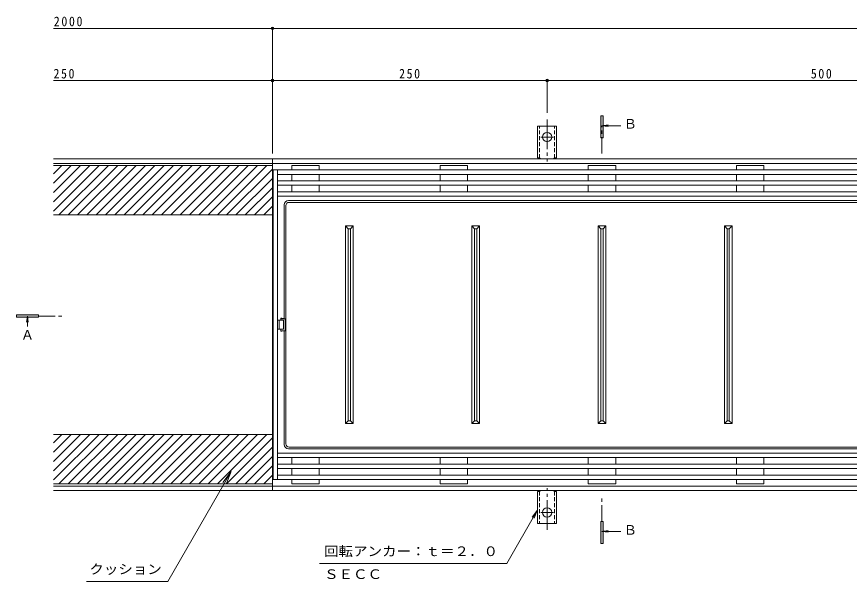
# Model space of a CAD drawing. Units: millimetres at full size, sheet at 1:3. Extents: x -1121 to 1153, y -824 to 816.
# Drawn here: x -1121 to -363, y -51 to 464 of the extents above; entities that cross this region are included whole.
import ezdxf
from ezdxf.enums import TextEntityAlignment as Align

# ---------------------------------------------------------------- set-up
doc = ezdxf.new("R2010")
doc.units = ezdxf.units.MM
doc.header["$LTSCALE"] = 3
doc.header["$PDMODE"] = 32
doc.header["$PDSIZE"] = 2.4
for name, pattern in [('CHAIN1', [8, 5, -1, 1, -1]), ('CHAIN2', [12, 9, -1, 1, -1]), ('DASHED1', [1.8, 1.2, -0.6])]:
    doc.linetypes.add(name, pattern=pattern)
for name, color, linetype, lineweight in [('0-1_躯体', 2, 'Continuous', 9), ('0-2_仕上', 3, 'Continuous', 9), ('0-4_その他', 7, 'Continuous', 9), ('0-5_寸法', 7, 'Continuous', 9)]:
    doc.layers.add(name, color=color, linetype=linetype, lineweight=lineweight)
doc.styles.add('ＭＳ ゴシック', font='')
doc.styles.get('ＭＳ ゴシック').set_extended_font_data('MS Gothic')

msp = doc.modelspace()

# ---------------------------------------------------------------- linework, layer by layer
at = {"layer": '0-1_躯体'}
for p, q in [((-646.93, 335.24), (-646.93, 364.24)), ((-638.18, 364.24), (-646.93, 364.24)), ((-638.18, 364.24), (-629.43, 364.24)), ((-629.43, 335.24), (-629.43, 364.24)), ((-888.18, 334.24), (-1087.68, 334.24)), ((-88.68, 334.24), (-888.18, 334.24)), ((-888.18, 334.24), (-888.18, 32.24)), ((-646.93, 335.24), (-645.68, 335.24)), ((-629.43, 335.24), (-630.68, 335.24)), ((-888.18, 330.24), (-1087.68, 330.24)), ((-888.18, 328.24), (-1087.68, 328.24)), ((-1087.68, 286.774), (-1046.214, 328.24)), ((-1087.68, 295.259), (-1054.699, 328.24)), ((-1087.68, 303.744), (-1063.184, 328.24)), ((-1087.68, 312.23), (-1071.67, 328.24)), ((-1087.68, 320.715), (-1080.155, 328.24)), ((-1082.728, 283.24), (-1037.728, 328.24)), ((-1074.243, 283.24), (-1029.243, 328.24)), ((-1065.758, 283.24), (-1020.758, 328.24)), ((-1057.273, 283.24), (-1012.273, 328.24)), ((-1048.787, 283.24), (-1003.787, 328.24)), ((-1040.302, 283.24), (-995.302, 328.24)), ((-1031.817, 283.24), (-986.817, 328.24)), ((-1023.331, 283.24), (-978.331, 328.24)), ((-1014.846, 283.24), (-969.846, 328.24)), ((-1006.361, 283.24), (-961.361, 328.24)), ((-997.876, 283.24), (-952.876, 328.24)), ((-989.39, 283.24), (-944.39, 328.24)), ((-980.905, 283.24), (-935.905, 328.24)), ((-972.42, 283.24), (-927.42, 328.24)), ((-963.934, 283.24), (-918.934, 328.24)), ((-955.449, 283.24), (-910.449, 328.24)), ((-946.964, 283.24), (-901.964, 328.24)), ((-938.479, 283.24), (-893.479, 328.24)), ((-88.68, 330.24), (-888.18, 330.24)), ((-929.993, 283.24), (-888.18, 325.053)), ((-921.508, 283.24), (-888.18, 316.568)), ((-913.023, 283.24), (-888.18, 308.083)), ((-904.537, 283.24), (-888.18, 299.598)), ((-896.052, 283.24), (-888.18, 291.112)), ((-888.18, 283.24), (-1087.68, 283.24)), ((-1087.68, 41.774), (-1046.214, 83.24)), ((-1087.68, 50.259), (-1054.699, 83.24)), ((-1087.68, 58.744), (-1063.184, 83.24)), ((-1087.68, 67.23), (-1071.67, 83.24)), ((-1087.68, 75.715), (-1080.155, 83.24)), ((-888.18, 83.24), (-1087.68, 83.24)), ((-1082.728, 38.24), (-1037.728, 83.24)), ((-1074.243, 38.24), (-1029.243, 83.24)), ((-1065.758, 38.24), (-1020.758, 83.24)), ((-1057.273, 38.24), (-1012.273, 83.24)), ((-1048.787, 38.24), (-1003.787, 83.24)), ((-1040.302, 38.24), (-995.302, 83.24)), ((-1031.817, 38.24), (-986.817, 83.24)), ((-1023.331, 38.24), (-978.331, 83.24)), ((-1014.846, 38.24), (-969.846, 83.24)), ((-1006.361, 38.24), (-961.361, 83.24)), ((-997.876, 38.24), (-952.876, 83.24)), ((-989.39, 38.24), (-944.39, 83.24)), ((-980.905, 38.24), (-935.905, 83.24)), ((-972.42, 38.24), (-927.42, 83.24)), ((-963.934, 38.24), (-918.934, 83.24)), ((-955.449, 38.24), (-910.449, 83.24)), ((-946.964, 38.24), (-901.964, 83.24)), ((-938.479, 38.24), (-893.479, 83.24)), ((-929.993, 38.24), (-888.18, 80.053)), ((-921.508, 38.24), (-888.18, 71.568)), ((-913.023, 38.24), (-888.18, 63.083)), ((-904.537, 38.24), (-888.18, 54.598)), ((-896.052, 38.24), (-888.18, 46.112)), ((-888.18, 38.24), (-1087.68, 38.24)), ((-888.18, 36.24), (-1087.68, 36.24)), ((-888.18, 32.24), (-1087.68, 32.24)), ((-888.18, 36.24), (-88.68, 36.24)), ((-888.18, 32.24), (-88.68, 32.24)), ((-646.93, 31.241), (-646.93, 2.241)), ((-646.93, 31.241), (-645.68, 31.241)), ((-629.43, 31.241), (-630.68, 31.241)), ((-629.43, 31.241), (-629.43, 2.241)), ((-638.18, 2.241), (-646.93, 2.241)), ((-638.18, 2.241), (-629.43, 2.241))]:
    msp.add_line(p, q, dxfattribs=at)
at = {"layer": '0-1_躯体', "linetype": 'DASHED1'}
for p, q in [((-644.93, 335.095), (-644.93, 364.24)), ((-631.43, 335.095), (-631.43, 364.24)), ((-644.93, 31.386), (-644.93, 2.241)), ((-631.43, 31.386), (-631.43, 2.241))]:
    msp.add_line(p, q, dxfattribs=at)
at = {"layer": '0-1_躯体', "linetype": 'CHAIN2'}
for p, q in [((-638.18, 370.188), (-638.18, 332.075)), ((-638.18, 354.24), (-643.956, 354.24)), ((-638.18, 354.24), (-632.404, 354.24)), ((-638.18, -3.707), (-638.18, 34.406)), ((-638.18, 12.241), (-643.956, 12.241)), ((-638.18, 12.241), (-632.404, 12.241))]:
    msp.add_line(p, q, dxfattribs=at)
at = {"layer": '0-1_躯体'}
for centre in [(-638.18, 354.24), (-638.18, 12.241)]:
    msp.add_circle(centre, 4.25, dxfattribs=at)
for centre, start, end in [((-645.68, 333.24), 30.00051, 90), ((-630.68, 333.24), 90, 149.99949), ((-645.68, 33.241), 270, 329.99949), ((-630.68, 33.241), 210.00051, 270)]:
    msp.add_arc(centre, 2, start, end, dxfattribs=at)
at = {"layer": '0-2_仕上'}
for p, q in [((-870.68, 328.24), (-845.68, 328.24)), ((-870.68, 328.24), (-870.68, 324.24)), ((-845.68, 328.24), (-845.68, 324.24)), ((-735.68, 328.24), (-710.68, 328.24)), ((-735.68, 328.24), (-735.68, 324.24)), ((-710.68, 328.24), (-710.68, 324.24)), ((-600.68, 328.24), (-575.68, 328.24)), ((-600.68, 328.24), (-600.68, 324.24)), ((-575.68, 328.24), (-575.68, 324.24)), ((-440.68, 328.24), (-465.68, 328.24)), ((-465.68, 328.24), (-465.68, 324.24)), ((-440.68, 328.24), (-440.68, 324.24)), ((-887.68, 324.24), (-288.68, 324.24)), ((-887.68, 42.241), (-887.68, 324.24)), ((-883.68, 42.241), (-883.68, 324.24)), ((-883.68, 320.24), (-292.68, 320.24)), ((-870.68, 320.24), (-870.68, 314.24)), ((-845.68, 320.24), (-845.68, 314.24)), ((-735.68, 320.24), (-735.68, 314.24)), ((-710.68, 320.24), (-710.68, 314.24)), ((-600.68, 320.24), (-600.68, 314.24)), ((-575.68, 320.24), (-575.68, 314.24)), ((-465.68, 320.24), (-465.68, 314.24)), ((-440.68, 320.24), (-440.68, 314.24)), ((-883.68, 314.24), (-292.68, 314.24)), ((-883.68, 310.241), (-292.68, 310.241)), ((-883.68, 304.24), (-292.68, 304.24)), ((-870.68, 310.241), (-870.68, 304.24)), ((-845.68, 310.241), (-845.68, 304.24)), ((-735.68, 310.241), (-735.68, 304.24)), ((-710.68, 310.241), (-710.68, 304.24)), ((-600.68, 310.241), (-600.68, 304.24)), ((-575.68, 310.241), (-575.68, 304.24)), ((-465.68, 310.241), (-465.68, 304.24)), ((-440.68, 310.241), (-440.68, 304.24)), ((-883.68, 300.24), (-292.68, 300.24)), ((-873.663, 296.371), (-302.698, 296.371)), ((-877.663, 292.371), (-877.663, 188.907)), ((-876.091, 291.721), (-876.091, 74.76)), ((-873.091, 294.721), (-303.269, 294.721)), ((-821.68, 273.24), (-814.68, 273.24)), ((-821.68, 273.24), (-819.18, 270.74)), ((-821.68, 93.24), (-821.68, 273.24)), ((-814.68, 273.24), (-817.18, 270.74)), ((-814.68, 93.24), (-814.68, 273.24)), ((-706.68, 273.24), (-699.68, 273.24)), ((-706.68, 273.24), (-704.18, 270.74)), ((-706.68, 93.24), (-706.68, 273.24)), ((-699.68, 273.24), (-702.18, 270.74)), ((-699.68, 93.24), (-699.68, 273.24)), ((-591.68, 273.24), (-589.18, 270.74)), ((-591.68, 273.24), (-584.68, 273.24)), ((-591.68, 93.24), (-591.68, 273.24)), ((-584.68, 273.24), (-587.18, 270.74)), ((-584.68, 93.24), (-584.68, 273.24)), ((-469.68, 273.24), (-476.68, 273.24)), ((-476.68, 273.24), (-474.18, 270.74)), ((-476.68, 93.24), (-476.68, 273.24)), ((-469.68, 273.24), (-472.18, 270.74)), ((-469.68, 93.24), (-469.68, 273.24)), ((-819.18, 270.74), (-817.18, 270.74)), ((-819.18, 95.74), (-819.18, 270.74)), ((-817.18, 95.74), (-817.18, 270.74)), ((-704.18, 270.74), (-702.18, 270.74)), ((-704.18, 95.74), (-704.18, 270.74)), ((-702.18, 95.74), (-702.18, 270.74)), ((-589.18, 270.74), (-587.18, 270.74)), ((-589.18, 95.74), (-589.18, 270.74)), ((-587.18, 95.74), (-587.18, 270.74)), ((-472.18, 270.74), (-474.18, 270.74)), ((-474.18, 95.74), (-474.18, 270.74)), ((-472.18, 95.74), (-472.18, 270.74)), ((-883.68, 187.24), (-878.18, 187.24)), ((-882.18, 179.24), (-882.18, 187.24)), ((-880.67, 189.24), (-880.67, 187.24)), ((-878.18, 179.24), (-878.18, 187.24)), ((-876.662, 177.741), (-876.662, 188.74)), ((-883.68, 179.24), (-878.18, 179.24)), ((-880.67, 177.24), (-880.67, 179.24)), ((-877.663, 74.11), (-877.663, 177.574)), ((-821.68, 93.24), (-819.18, 95.74)), ((-821.68, 93.24), (-814.68, 93.24)), ((-819.18, 95.74), (-817.18, 95.74)), ((-814.68, 93.24), (-817.18, 95.74)), ((-706.68, 93.24), (-704.18, 95.74)), ((-706.68, 93.24), (-699.68, 93.24)), ((-704.18, 95.74), (-702.18, 95.74)), ((-699.68, 93.24), (-702.18, 95.74)), ((-591.68, 93.24), (-589.18, 95.74)), ((-591.68, 93.24), (-584.68, 93.24)), ((-589.18, 95.74), (-587.18, 95.74)), ((-584.68, 93.24), (-587.18, 95.74)), ((-476.68, 93.24), (-474.18, 95.74)), ((-469.68, 93.24), (-476.68, 93.24)), ((-472.18, 95.74), (-474.18, 95.74)), ((-469.68, 93.24), (-472.18, 95.74)), ((-873.663, 70.11), (-302.698, 70.11)), ((-873.091, 71.76), (-303.269, 71.76)), ((-883.68, 66.24), (-292.68, 66.24)), ((-883.68, 62.24), (-292.68, 62.24)), ((-870.68, 56.24), (-870.68, 62.24)), ((-845.68, 56.24), (-845.68, 62.24)), ((-735.68, 56.24), (-735.68, 62.24)), ((-710.68, 56.24), (-710.68, 62.24)), ((-600.68, 56.24), (-600.68, 62.24)), ((-575.68, 56.24), (-575.68, 62.24)), ((-465.68, 56.24), (-465.68, 62.24)), ((-440.68, 56.24), (-440.68, 62.24)), ((-883.68, 56.24), (-292.68, 56.24)), ((-883.68, 52.241), (-292.68, 52.241)), ((-883.68, 46.241), (-292.68, 46.241)), ((-870.68, 46.241), (-870.68, 52.241)), ((-845.68, 46.241), (-845.68, 52.241)), ((-735.68, 46.241), (-735.68, 52.241)), ((-710.68, 46.241), (-710.68, 52.241)), ((-600.68, 46.241), (-600.68, 52.241)), ((-575.68, 46.241), (-575.68, 52.241)), ((-465.68, 46.241), (-465.68, 52.241)), ((-440.68, 46.241), (-440.68, 52.241)), ((-887.68, 42.241), (-288.68, 42.241)), ((-870.68, 38.24), (-870.68, 42.241)), ((-870.68, 38.24), (-845.68, 38.24)), ((-845.68, 38.24), (-845.68, 42.241)), ((-735.68, 38.24), (-735.68, 42.241)), ((-735.68, 38.24), (-710.68, 38.24)), ((-710.68, 38.24), (-710.68, 42.241)), ((-600.68, 38.24), (-600.68, 42.241)), ((-600.68, 38.24), (-575.68, 38.24)), ((-575.68, 38.24), (-575.68, 42.241)), ((-465.68, 38.24), (-465.68, 42.241)), ((-440.68, 38.24), (-465.68, 38.24)), ((-440.68, 38.24), (-440.68, 42.241))]:
    msp.add_line(p, q, dxfattribs=at)
for points in [[(-880.67, 189.24), (-879.67, 188.74), (-876.662, 188.74), (-879.67, 189.24)], [(-880.67, 177.24), (-879.67, 177.741), (-876.662, 177.741), (-879.67, 177.24)]]:
    msp.add_lwpolyline(points, close=True, dxfattribs=at)
for centre, radius, start, end in [((-873.663, 292.371), 4, 90, 180), ((-873.091, 291.721), 3, 90, 180), ((-873.663, 74.11), 4, 180, 270), ((-873.091, 74.76), 3, 180, 270)]:
    msp.add_arc(centre, radius, start, end, dxfattribs=at)
at = {"layer": '0-4_その他'}
for p, q in [((-888.18, 453.257), (-1087.68, 453.257)), ((-888.18, 454.157), (-888.18, 339.24)), ((-888.18, 453.257), (-88.68, 453.257)), ((-888.18, 405.66), (-1087.68, 405.66)), ((-888.18, 405.66), (-638.18, 405.66)), ((-638.18, 406.56), (-638.18, 376.188)), ((-638.18, 405.66), (-138.18, 405.66))]:
    msp.add_line(p, q, dxfattribs=at)
for p in [(-888.18, 453.257), (-888.18, 405.66), (-638.18, 405.66)]:
    msp.add_point(p, dxfattribs=at)
at = {"layer": '0-5_寸法', "color": 4}
for p, q in [((-589.18, 353.519), (-589.18, 373.519)), ((-588.18, 364.548), (-582.575, 365.286)), ((-588.18, 364.548), (-582.575, 363.811)), ((-588.18, 364.548), (-570.965, 364.548)), ((-1121.264, 192.095), (-1121.264, 190.095)), ((-1101.264, 192.095), (-1121.264, 192.095)), ((-1121.264, 190.095), (-1101.264, 190.095)), ((-1111.498, 191.095), (-1112.233, 185.509)), ((-1111.498, 191.095), (-1110.762, 185.509)), ((-1111.498, 191.095), (-1111.498, 181.692)), ((-1101.264, 190.095), (-1101.264, 192.095)), ((-589.18, -16.169), (-589.18, 3.831)), ((-588.18, -5.093), (-582.575, -4.355)), ((-588.18, -5.093), (-582.575, -5.831)), ((-588.18, -5.093), (-570.965, -5.093))]:
    msp.add_line(p, q, dxfattribs=at)
at = {"layer": '0-5_寸法', "color": 4, "linetype": 'CHAIN1'}
for p, q in [((-588.18, 339.247), (-588.18, 364.548)), ((-1101.264, 191.095), (-1078.072, 191.095)), ((-588.18, 3.831), (-588.18, 24.966))]:
    msp.add_line(p, q, dxfattribs=at)
at = {"layer": '0-5_寸法'}
for p, q in [((-925.736, 49.499), (-983.506, -50.562)), ((-925.736, 49.499), (-933.346, 39.582)), ((-925.736, 49.499), (-930.52, 37.95)), ((-647.088, 13.905), (-674.912, -34.287)), ((-647.088, 13.905), (-651.653, 7.955)), ((-647.088, 13.905), (-649.958, 6.976)), ((-845.458, -34.287), (-674.912, -34.287)), ((-983.506, -50.562), (-1057.63, -50.562))]:
    msp.add_line(p, q, dxfattribs=at)
at = {"layer": '0-5_寸法', "color": 4}
for points in [[(-589.18, 373.519), (-587.18, 373.519), (-587.18, 353.519), (-589.18, 353.519)], [(-589.18, 3.831), (-587.18, 3.831), (-587.18, -16.169), (-589.18, -16.169)]]:
    msp.add_lwpolyline(points, dxfattribs=at)
for points in [[(-589.18, 373.519), (-589.18, 353.519), (-587.18, 373.519), (-587.18, 353.519)], [(-1101.264, 192.095), (-1101.264, 190.095), (-1121.264, 192.095), (-1121.264, 190.095)], [(-589.18, 3.831), (-589.18, -16.169), (-587.18, 3.831), (-587.18, -16.169)]]:
    msp.add_solid(points, dxfattribs=at)

# ---------------------------------------------------------------- texts
at = {"layer": '0-4_その他', "color": 2, "char_height": 8.798, "attachment_point": 7, "style": 'ＭＳ ゴシック'}
for s, insert in [('\\T1.28;\\W0.9;2000', (-1087.417, 455.057)), ('\\T1.27;\\W0.9;250', (-1087.68, 407.46)), ('\\T1.27;\\W0.9;250', (-772.93, 407.46)), ('\\T1.27;\\W0.9;500', (-397.93, 407.46))]:
    msp.add_mtext(s, dxfattribs=dict(at, insert=insert))
at = {"layer": '0-5_寸法', "color": 2, "style": 'ＭＳ ゴシック'}
for s, p in [('Ｂ', (-568.345, 359.25)), ('Ａ', (-1117.42, 166.967)), ('Ｂ', (-568.345, -10.742))]:
    msp.add_text(s, height=8.798, dxfattribs=at).set_placement(p, align=Align.BOTTOM_LEFT)
at = {"layer": '0-5_寸法', "color": 2, "style": 'ＭＳ ゴシック', "width": 1.1}
for s, p in [('回転アンカー：ｔ＝２．０', (-841.27, -30.177)), ('クッション', (-1055.065, -46.515)), ('ＳＥＣＣ', (-841.27, -51.047))]:
    msp.add_text(s, height=8.798, dxfattribs=at).set_placement(p, align=Align.BOTTOM_LEFT)

doc.saveas('drawing.dxf')
